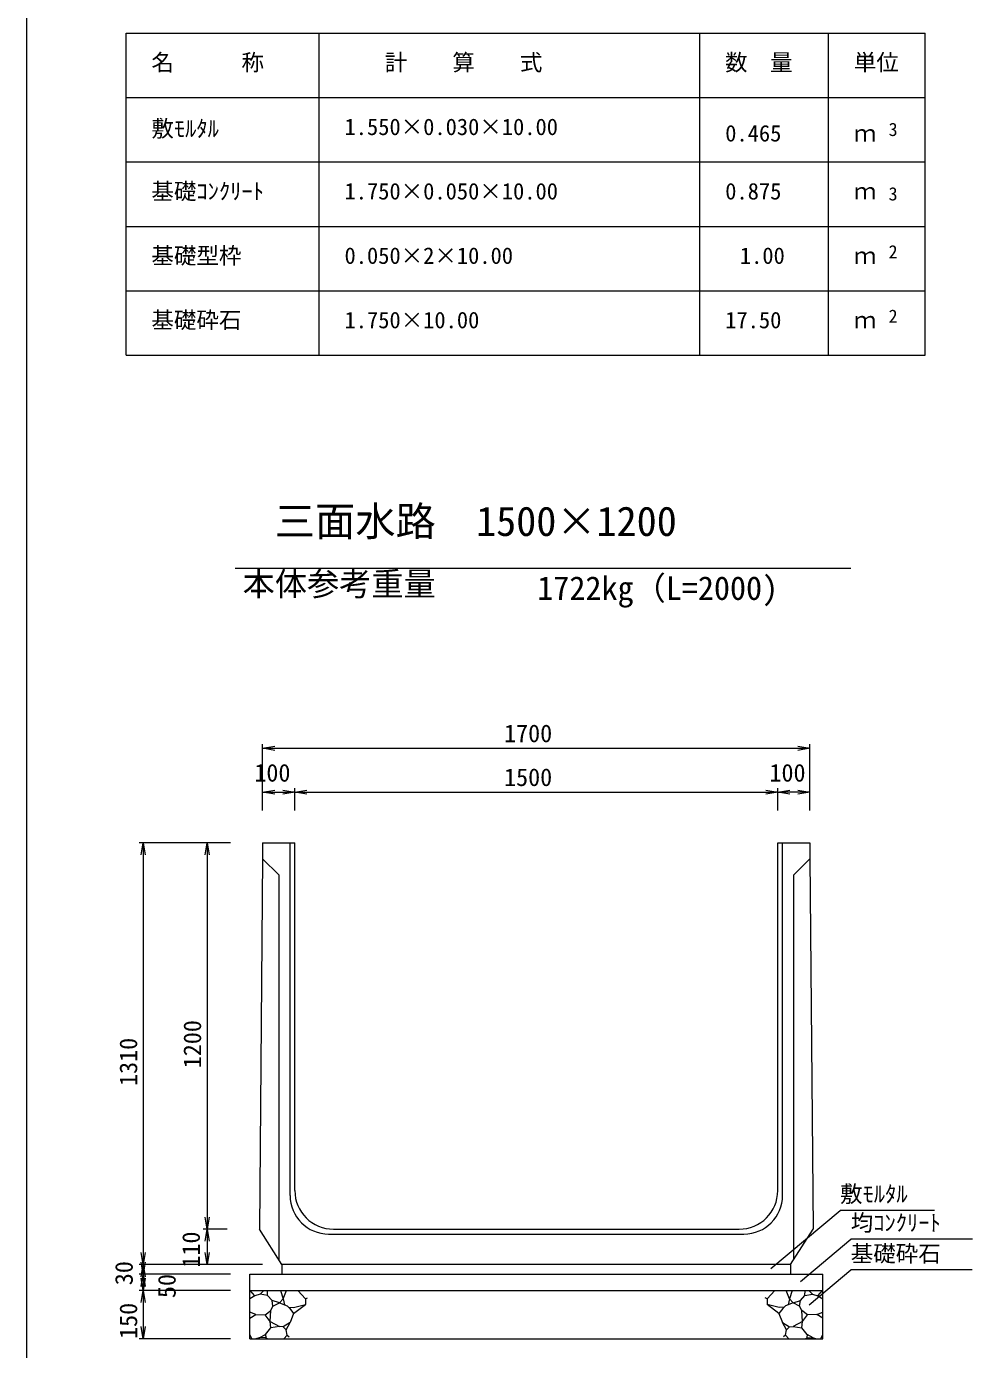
# Model space of a CAD drawing. Units: millimetres on the paper. Extents: x 0 to 840, y 0 to 594.
# Drawn here: x 668.7 to 727.4, y 71.2 to 153.3 of the extents above; entities that cross this region are included whole.
import ezdxf
from ezdxf.enums import TextEntityAlignment as Align

# ---------------------------------------------------------------- set-up
doc = ezdxf.new("R2010")
doc.units = ezdxf.units.MM
for name, color, linetype, lineweight in [('D-MTR-FRAM（材料表図枠）', 7, 'Continuous', 18), ('D-STR-DIM（寸法）', 7, 'Continuous', 18), ('D-STR-HTXT（旗揚げ）', 7, 'Continuous', 18), ('D-STR-STRn（構造物）', 7, 'Continuous', 18), ('D-STR（構造物外形線）', 1, 'Continuous', 18), ('D-TTL-TXT（文字）', 7, 'Continuous', 18)]:
    doc.layers.add(name, color=color, linetype=linetype, lineweight=lineweight)
doc.layers.add('D-MTR-TXT(文字列）', color=7, linetype='Continuous')
doc.layers.add('D-STR-TXT（文字）', color=7, linetype='Continuous')
doc.styles.add('ＭＳ ゴシック', font='')
doc.styles.get('ＭＳ ゴシック').set_extended_font_data('MS Gothic')

msp = doc.modelspace()

# ---------------------------------------------------------------- linework, layer by layer
at = {"layer": 'D-MTR-FRAM（材料表図枠）'}
msp.add_line((668.664, 574), (668.664, 20), dxfattribs=at)
at = {"layer": 'D-MTR-FRAM（材料表図枠）', "color": 2}
for p, q in [((674.854, 152.913), (724.493, 152.913)), ((674.854, 132.913), (674.854, 152.913)), ((686.854, 132.913), (686.854, 152.913)), ((710.493, 132.913), (710.493, 152.913)), ((718.493, 140.113), (718.493, 152.913)), ((718.493, 132.913), (718.493, 152.913)), ((724.493, 132.913), (724.493, 152.913)), ((674.854, 148.913), (724.493, 148.913)), ((674.854, 144.913), (724.493, 144.913)), ((674.854, 140.913), (724.493, 140.913)), ((674.854, 136.913), (724.493, 136.913)), ((674.854, 132.913), (724.493, 132.913))]:
    msp.add_line(p, q, dxfattribs=at)
at = {"layer": 'D-STR-DIM（寸法）'}
for p, q in [((683.338, 104.628), (683.338, 108.744)), ((683.338, 108.494), (684.088, 108.619)), ((683.338, 108.494), (683.438, 108.494)), ((684.088, 108.369), (683.338, 108.494)), ((683.438, 108.494), (717.238, 108.494)), ((716.588, 108.619), (717.338, 108.494)), ((717.338, 108.494), (716.588, 108.369)), ((717.338, 108.494), (717.238, 108.494)), ((717.338, 104.628), (717.338, 108.744)), ((683.338, 104.628), (683.338, 106.021)), ((685.338, 104.628), (685.338, 106.021)), ((685.338, 104.628), (685.338, 106.021)), ((715.338, 104.628), (715.338, 106.021)), ((715.338, 104.628), (715.338, 106.021)), ((717.338, 104.628), (717.338, 106.021)), ((683.338, 105.771), (684.088, 105.896)), ((683.338, 105.771), (683.438, 105.771)), ((684.088, 105.646), (683.338, 105.771)), ((683.438, 105.771), (685.238, 105.771)), ((684.588, 105.896), (685.338, 105.771)), ((685.338, 105.771), (684.588, 105.646)), ((685.338, 105.771), (685.238, 105.771)), ((685.338, 105.771), (686.088, 105.896)), ((685.338, 105.771), (685.438, 105.771)), ((686.088, 105.646), (685.338, 105.771)), ((685.438, 105.771), (715.238, 105.771)), ((714.588, 105.896), (715.338, 105.771)), ((715.338, 105.771), (714.588, 105.646)), ((715.338, 105.771), (715.238, 105.771)), ((715.338, 105.771), (716.088, 105.896)), ((715.338, 105.771), (715.438, 105.771)), ((716.088, 105.646), (715.338, 105.771)), ((717.238, 105.771), (715.438, 105.771)), ((716.588, 105.896), (717.338, 105.771)), ((717.338, 105.771), (716.588, 105.646)), ((717.338, 105.771), (717.238, 105.771)), ((681.338, 102.628), (675.673, 102.628)), ((675.798, 101.878), (675.923, 102.628)), ((675.923, 102.628), (675.923, 102.528)), ((675.923, 102.628), (676.048, 101.878)), ((675.923, 102.528), (675.923, 76.528)), ((681.338, 102.628), (679.646, 102.628)), ((679.771, 101.878), (679.896, 102.628)), ((679.896, 102.628), (679.896, 102.528)), ((679.896, 102.628), (680.021, 101.878)), ((679.896, 102.528), (679.896, 78.728)), ((679.896, 78.628), (679.771, 79.378)), ((680.021, 79.378), (679.896, 78.628)), ((681.135, 78.628), (679.646, 78.628)), ((681.135, 78.628), (679.646, 78.628)), ((679.771, 77.878), (679.896, 78.628)), ((679.896, 78.628), (679.896, 78.728)), ((679.896, 78.628), (679.896, 78.528)), ((679.896, 78.628), (680.021, 77.878)), ((679.896, 78.528), (679.896, 76.528)), ((683.338, 76.428), (675.673, 76.428)), ((681.723, 76.428), (675.673, 76.428)), ((675.923, 76.428), (675.798, 77.178)), ((675.923, 75.828), (675.798, 76.578)), ((675.798, 75.678), (675.923, 76.428)), ((676.048, 77.178), (675.923, 76.428)), ((676.048, 76.578), (675.923, 75.828)), ((675.923, 76.428), (675.923, 76.528)), ((675.923, 76.428), (675.923, 76.328)), ((675.923, 76.428), (676.048, 75.678)), ((683.338, 76.428), (679.646, 76.428)), ((679.896, 76.428), (679.771, 77.178)), ((680.021, 77.178), (679.896, 76.428)), ((679.896, 76.428), (679.896, 76.528)), ((681.338, 75.828), (675.673, 75.828)), ((681.338, 75.828), (675.673, 75.828)), ((675.798, 75.078), (675.923, 75.828)), ((675.923, 76.328), (675.923, 75.928)), ((675.923, 75.828), (675.923, 75.928)), ((675.923, 75.828), (675.923, 75.728)), ((675.923, 75.828), (676.048, 75.078)), ((675.923, 75.728), (675.923, 74.928)), ((681.338, 74.828), (675.673, 74.828)), ((681.338, 74.828), (675.673, 74.828)), ((675.923, 74.828), (675.798, 75.578)), ((675.798, 74.078), (675.923, 74.828)), ((676.048, 75.578), (675.923, 74.828)), ((675.923, 74.828), (675.923, 74.928)), ((675.923, 74.828), (675.923, 74.728)), ((675.923, 74.828), (676.048, 74.078)), ((675.923, 74.728), (675.923, 71.928)), ((675.923, 71.828), (675.798, 72.578)), ((676.048, 72.578), (675.923, 71.828)), ((681.338, 71.828), (675.673, 71.828)), ((675.923, 71.828), (675.923, 71.928))]:
    msp.add_line(p, q, dxfattribs=at)
at = {"layer": 'D-STR-HTXT（旗揚げ）'}
for p, q in [((714.912, 76.189), (719.205, 79.796)), ((725.07, 79.796), (719.205, 79.796)), ((716.748, 75.388), (719.868, 78.009)), ((727.438, 78.009), (719.868, 78.009)), ((717.279, 73.922), (719.868, 76.097)), ((727.413, 76.097), (719.868, 76.097))]:
    msp.add_line(p, q, dxfattribs=at)
at = {"layer": 'D-STR-STRn（構造物）'}
for p, q in [((684.538, 76.428), (684.538, 75.828)), ((716.138, 76.428), (716.138, 75.828)), ((682.538, 75.828), (718.138, 75.828)), ((682.538, 71.828), (682.538, 75.828)), ((718.138, 71.828), (718.138, 75.828)), ((682.553, 74.828), (718.138, 74.828)), ((682.845, 74.48), (682.553, 74.828)), ((683.182, 74.589), (683.403, 74.828)), ((683.647, 74.514), (683.63, 74.828)), ((684.436, 74.828), (684.605, 74.294)), ((684.605, 74.294), (684.813, 74.828)), ((685.519, 74.828), (685.999, 74.293)), ((715.157, 74.828), (714.677, 74.293)), ((716.072, 74.294), (715.864, 74.828)), ((716.24, 74.828), (716.072, 74.294)), ((717.029, 74.514), (717.046, 74.828)), ((717.495, 74.589), (717.274, 74.828)), ((717.832, 74.48), (718.124, 74.828)), ((682.845, 74.48), (682.538, 74.3)), ((683.182, 74.589), (682.845, 74.48)), ((683.647, 74.514), (683.182, 74.589)), ((683.928, 74.208), (683.647, 74.514)), ((683.979, 73.851), (683.928, 74.208)), ((684.374, 74.054), (683.928, 74.208)), ((683.979, 73.851), (684.374, 74.054)), ((684.605, 74.294), (684.374, 74.054)), ((684.374, 74.054), (684.85, 73.878)), ((684.605, 74.294), (684.695, 73.936)), ((685.999, 74.293), (686.125, 74.356)), ((685.999, 74.293), (685.999, 73.952)), ((714.677, 74.293), (714.551, 74.356)), ((714.677, 74.293), (714.677, 73.952)), ((716.303, 74.054), (715.827, 73.878)), ((716.072, 74.294), (715.982, 73.935)), ((716.072, 74.294), (716.303, 74.054)), ((716.303, 74.054), (716.748, 74.208)), ((716.697, 73.851), (716.303, 74.054)), ((716.697, 73.851), (716.748, 74.208)), ((716.748, 74.208), (717.029, 74.514)), ((717.029, 74.514), (717.495, 74.589)), ((717.495, 74.589), (717.832, 74.48)), ((717.832, 74.48), (718.138, 74.3)), ((682.912, 73.32), (682.538, 73.477)), ((682.538, 73.108), (682.912, 73.32)), ((682.912, 73.32), (683.498, 73.31)), ((683.498, 73.31), (683.844, 73.579)), ((683.803, 72.887), (683.498, 73.31)), ((683.803, 72.887), (683.844, 73.579)), ((683.844, 73.579), (683.979, 73.851)), ((684.85, 73.878), (685.026, 73.711)), ((684.938, 73.795), (685.261, 73.763)), ((685.026, 73.711), (685.264, 73.394)), ((685.264, 73.394), (685.055, 72.834)), ((685.261, 73.763), (685.999, 73.952)), ((685.264, 73.394), (685.999, 73.952)), ((685.999, 73.952), (686.014, 73.949)), ((714.677, 73.952), (714.663, 73.949)), ((715.415, 73.763), (714.677, 73.952)), ((715.412, 73.394), (714.677, 73.952)), ((715.65, 73.711), (715.412, 73.394)), ((715.412, 73.394), (715.622, 72.834)), ((715.739, 73.795), (715.415, 73.763)), ((715.827, 73.878), (715.65, 73.711)), ((716.833, 73.579), (716.697, 73.851)), ((716.874, 72.887), (716.833, 73.579)), ((717.178, 73.31), (716.833, 73.579)), ((716.874, 72.887), (717.178, 73.31)), ((717.765, 73.32), (717.178, 73.31)), ((717.765, 73.32), (718.138, 73.477)), ((718.138, 73.108), (717.765, 73.32)), ((683.523, 72.096), (683.839, 72.498)), ((683.839, 72.498), (683.803, 72.887)), ((683.803, 72.887), (684.375, 72.578)), ((684.375, 72.578), (683.839, 72.498)), ((684.617, 72.56), (684.375, 72.578)), ((685.055, 72.834), (684.617, 72.56)), ((684.617, 72.56), (684.799, 72.373)), ((684.799, 72.373), (685.055, 72.834)), ((684.867, 72.045), (684.799, 72.373)), ((715.878, 72.373), (715.622, 72.834)), ((715.622, 72.834), (716.06, 72.56)), ((715.809, 72.045), (715.878, 72.373)), ((716.06, 72.56), (715.878, 72.373)), ((716.06, 72.56), (716.302, 72.578)), ((716.874, 72.887), (716.302, 72.578)), ((716.302, 72.578), (716.837, 72.498)), ((716.837, 72.498), (716.874, 72.887)), ((717.154, 72.096), (716.837, 72.498)), ((682.661, 71.828), (682.538, 72.084)), ((682.538, 71.828), (718.138, 71.828)), ((683.13, 71.881), (682.911, 71.828)), ((683.13, 71.881), (683.523, 72.096)), ((683.492, 71.894), (683.13, 71.881)), ((683.643, 71.828), (683.492, 71.894)), ((683.523, 72.096), (683.53, 71.896)), ((684.65, 71.828), (684.867, 72.045)), ((684.867, 72.045), (684.98, 71.94)), ((715.809, 72.045), (715.697, 71.94)), ((716.026, 71.828), (715.809, 72.045)), ((717.034, 71.828), (717.185, 71.894)), ((717.154, 72.096), (717.147, 71.896)), ((717.547, 71.881), (717.154, 72.096)), ((717.185, 71.894), (717.547, 71.881)), ((717.547, 71.881), (717.765, 71.828)), ((718.015, 71.828), (718.138, 72.084))]:
    msp.add_line(p, q, dxfattribs=at)
at = {"layer": 'D-STR（構造物外形線）'}
for p, q in [((683.338, 102.628), (685.338, 102.628)), ((683.338, 102.628), (683.338, 101.669)), ((685.038, 80.728), (685.038, 102.628)), ((685.338, 81.028), (685.338, 102.628)), ((715.338, 102.628), (717.338, 102.628)), ((715.338, 81.028), (715.338, 102.628)), ((715.638, 80.728), (715.638, 102.628)), ((717.338, 102.628), (717.338, 101.669)), ((683.338, 101.669), (683.138, 78.628)), ((683.338, 101.628), (684.338, 100.628)), ((716.338, 100.628), (717.338, 101.628)), ((717.338, 101.669), (717.538, 78.628)), ((684.338, 100.628), (684.338, 76.742)), ((716.338, 76.742), (716.338, 100.628)), ((684.538, 76.428), (683.138, 78.628)), ((687.438, 78.328), (713.238, 78.328)), ((687.738, 78.628), (712.938, 78.628)), ((716.138, 76.428), (717.538, 78.628)), ((716.138, 76.428), (684.538, 76.428))]:
    msp.add_line(p, q, dxfattribs=at)
for centre, start, end in [((687.438, 80.728), 180, 270), ((687.738, 81.028), 180, 270), ((712.938, 81.028), 270, 0), ((713.238, 80.728), 270, 0)]:
    msp.add_arc(centre, 2.4, start, end, dxfattribs=at)
at = {"layer": 'D-TTL-TXT（文字）'}
msp.add_line((681.62, 119.685), (719.887, 119.685), dxfattribs=at)

# ---------------------------------------------------------------- texts
at = {"layer": 'D-MTR-FRAM（材料表図枠）', "style": 'ＭＳ ゴシック'}
for s, p in [('1700', (698.332, 108.544)), ('100', (682.819, 106.096)), ('1500', (698.332, 105.821)), ('100', (714.819, 106.096))]:
    msp.add_text(s, height=1.1, dxfattribs=at).set_placement(p, align=Align.BOTTOM_LEFT)
for s, p in [('1200', (679.846, 88.621)), ('1310', (675.873, 87.521)), ('110', (679.768, 76.237)), ('30', (675.598, 75.149)), ('50', (678.263, 74.349)), ('150', (675.873, 71.809))]:
    msp.add_text(s, height=1.1, rotation=90, dxfattribs=at).set_placement(p, align=Align.BOTTOM_LEFT)
at = {"layer": 'D-MTR-TXT(文字列）', "style": 'ＭＳ ゴシック'}
for s, height, p in [('名\u3000\u3000\u3000称', 1.026, (676.423, 150.274)), ('計\u3000\u3000算\u3000\u3000式', 1.026, (690.919, 150.274)), ('数\u3000量', 1.026, (712.062, 150.274)), ('単位', 1.026, (720.062, 150.274)), ('敷ﾓﾙﾀﾙ', 1.026, (676.423, 146.168)), ('1.550×0.030×10.00', 1.026, (688.423, 146.274)), ('0.465', 1.026, (712.073, 145.874)), ('3', 0.821, (722.223, 146.276)), ('ｍ', 1.026, (720.062, 145.874)), ('基礎ｺﾝｸﾘｰﾄ', 1.026, (676.423, 142.274)), ('1.750×0.050×10.00', 1.026, (688.423, 142.274)), ('0.875', 1.026, (712.073, 142.274)), ('ｍ', 1.026, (720.062, 142.274)), ('3', 0.821, (722.223, 142.276)), ('基礎型枠', 1.026, (676.423, 138.274)), ('2', 0.821, (722.223, 138.676)), ('0.050×2×10.00', 1.026, (688.423, 138.274)), ('1.00', 1.026, (712.983, 138.274)), ('ｍ', 1.026, (720.062, 138.274)), ('基礎砕石', 1.026, (676.423, 134.274)), ('1.750×10.00', 1.026, (688.423, 134.274)), ('17.50', 1.026, (712.073, 134.274)), ('2', 0.821, (722.223, 134.676)), ('ｍ', 1.026, (720.062, 134.274))]:
    msp.add_text(s, height=height, dxfattribs=at).set_placement(p, align=Align.BOTTOM_LEFT)
at = {"layer": 'D-STR-TXT（文字）', "style": 'ＭＳ ゴシック'}
for s, p in [('敷ﾓﾙﾀﾙ', (719.205, 79.996)), ('均ｺﾝｸﾘｰﾄ', (719.868, 78.209)), ('基礎砕石', (719.868, 76.297))]:
    msp.add_text(s, height=1.026, dxfattribs=at).set_placement(p, align=Align.BOTTOM_LEFT)
at = {"layer": 'D-TTL-TXT（文字）', "style": 'ＭＳ ゴシック'}
for s, height, p in [('三面水路\u30001500×1200', 1.833, (684.095, 121.133)), ('本体参考重量', 1.466, (682.095, 117.535)), ('1722kg（L=2000)', 1.466, (700.397, 117.271))]:
    msp.add_text(s, height=height, dxfattribs=at).set_placement(p, align=Align.BOTTOM_LEFT)

doc.saveas('drawing.dxf')
